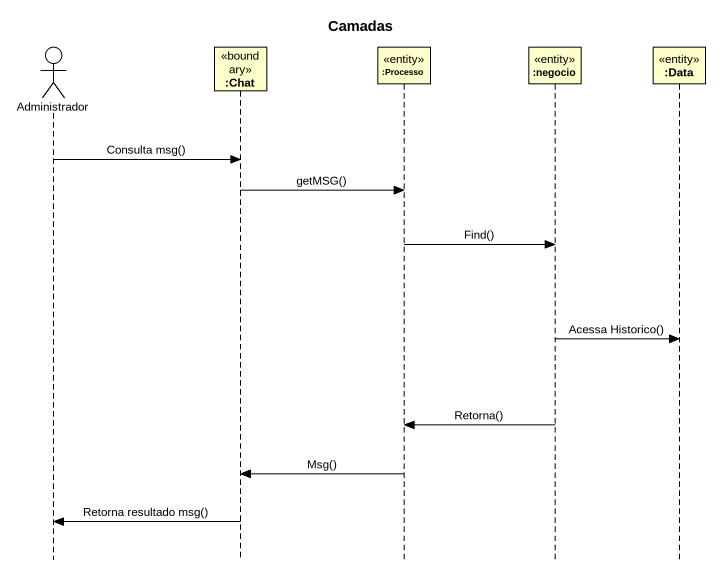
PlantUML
@startuml
title Camadas
hide footbox
actor Administrador
participant ":Chat" as Chat <<boundary>>
participant ":Processo" as Processo <<entity>>
participant ":negocio" as negocio <<entity>>
participant ":Data" as Data <<entity>>

Administrador -> Chat : Consulta msg()
Chat -> Processo : getMSG()
Processo -> negocio : Find()
negocio -> Data : Acessa Historico()
negocio -> Processo : Retorna()
Processo -> Chat : Msg()
Chat -> Administrador : Retorna resultado msg()
@enduml
